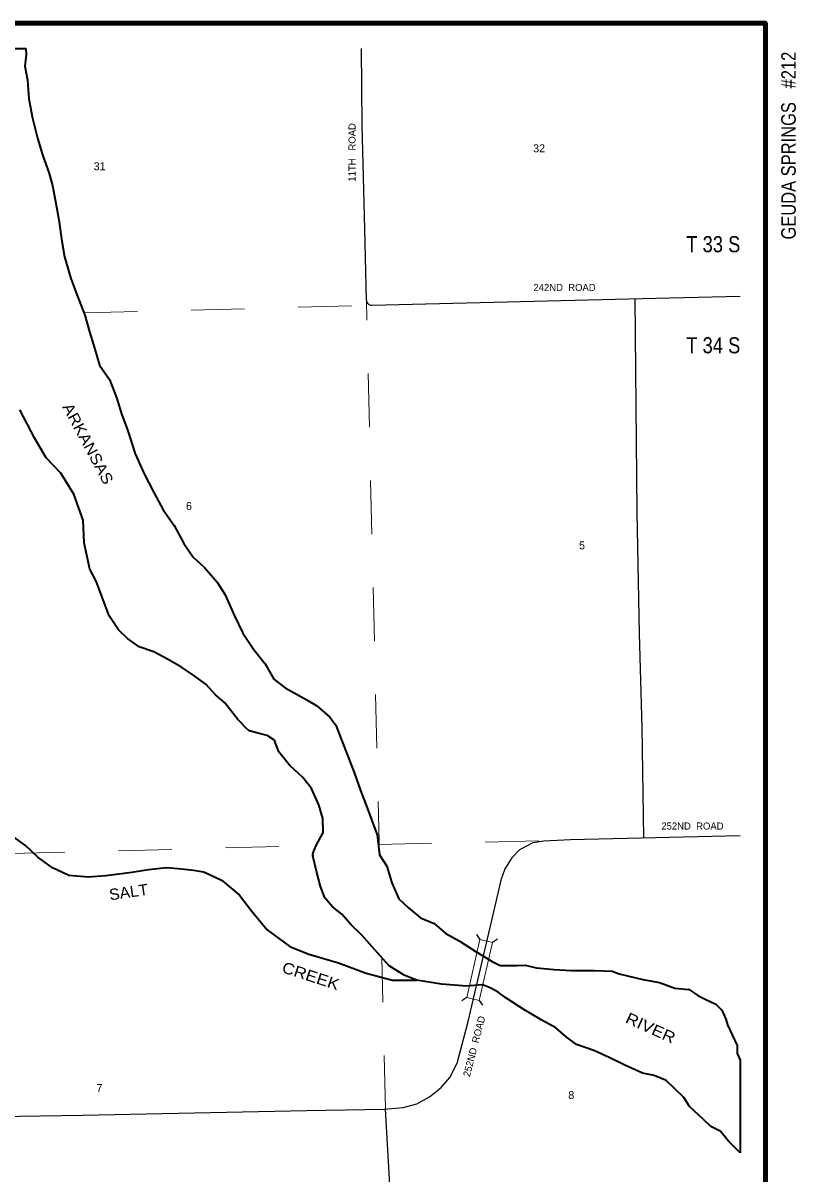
# Model space of a CAD drawing. Extents: x 410.7 to 415.18, y 2550.91 to 2554.85.
# Drawn here: x 413.193 to 414.638, y 2552.699 to 2554.85 of the extents above; entities that cross this region are included whole.
import ezdxf
from ezdxf.enums import TextEntityAlignment as Align

# ---------------------------------------------------------------- set-up
doc = ezdxf.new("R2010")
doc.units = 0
doc.header["$LTSCALE"] = 0.006
doc.linetypes.add('MEDIUM_DASHED', pattern=[4.5, 3, -1.5])
for name, color, linetype, lineweight in [('14', 7, 'Continuous', 25), ('15', 7, 'MEDIUM_DASHED', 13), ('21', 7, 'Continuous', 25), ('25', 7, 'Continuous', 35), ('48', 7, 'Continuous', 106)]:
    doc.layers.add(name, color=color, linetype=linetype, lineweight=lineweight)
for name, color, linetype in [('29', 7, 'Continuous'), ('45', 7, 'Continuous'), ('46', 7, 'Continuous'), ('49', 7, 'Continuous')]:
    doc.layers.add(name, color=color, linetype=linetype)

msp = doc.modelspace()

# ---------------------------------------------------------------- linework, layer by layer
at = {"layer": '14'}
for points in [[(413.835038, 2554.331439), (413.832008, 2554.464205), (413.826894, 2554.658902), (413.826136, 2554.802273)], [(413.844886, 2554.322159), (414.375568, 2554.335417), (414.533333, 2554.339015)], [(414.336364, 2554.33447), (414.340341, 2553.934848), (414.344508, 2553.708902), (414.349621, 2553.533333), (414.352841, 2553.327273)], [(412.988447, 2552.803598), (413.304545, 2552.808523), (413.723106, 2552.817424), (413.867992, 2552.819886), (413.903409, 2552.823295), (413.928977, 2552.829924), (413.95303, 2552.842992), (413.974432, 2552.860417), (413.990909, 2552.879356), (414.004735, 2552.905682), (414.025379, 2552.984091), (414.077273, 2553.207576), (414.087311, 2553.250568), (414.093939, 2553.267803), (414.107955, 2553.290909), (414.12197, 2553.304924), (414.14678, 2553.318182), (414.166477, 2553.321402), (414.216667, 2553.323864), (414.533333, 2553.331439)], [(413.918371, 2551.014394), (413.909848, 2551.316288), (413.904735, 2551.816288), (413.903977, 2551.904924), (413.900568, 2552.136364), (413.899242, 2552.319886), (413.870455, 2552.820076)]]:
    msp.add_lwpolyline(points, dxfattribs=at)
msp.add_arc((413.844562, 2554.331612), 0.00947, 181.33881, 271.4305, dxfattribs=at)
at = {"layer": '15'}
for p, q in [((413.307576, 2554.307765), (413.844886, 2554.322159)), ((413.85928, 2553.294886), (413.835038, 2554.331439)), ((413.171591, 2553.297917), (413.741288, 2553.312311)), ((413.857008, 2553.314773), (414.166477, 2553.321402)), ((413.870455, 2552.820076), (413.863826, 2553.10322))]:
    msp.add_line(p, q, dxfattribs=at)
at = {"layer": '21'}
for p, q in [((414.04072, 2553.146212), (414.04697, 2553.136932)), ((414.079924, 2553.137689), (414.070644, 2553.131439)), ((414.022538, 2553.028598), (414.013068, 2553.022538)), ((414.045833, 2553.023295), (414.052083, 2553.014015))]:
    msp.add_line(p, q, dxfattribs=at)
at = {"layer": '21', "lineweight": 13}
msp.add_line((414.070644, 2553.131439), (414.045833, 2553.023295), dxfattribs=at)
msp.add_lwpolyline([(414.045833, 2553.023295), (414.022538, 2553.028598), (414.04697, 2553.136932), (414.070644, 2553.131439)], dxfattribs=at)
at = {"layer": '25'}
for p, q in [((413.661932, 2553.510038), (413.651515, 2553.517235)), ((413.885606, 2553.060985), (413.928788, 2553.060985))]:
    msp.add_line(p, q, dxfattribs=at)
for points in [[(413.075379, 2554.802273), (413.198485, 2554.802273)], [(413.198485, 2554.802273), (413.199242, 2554.789962), (413.19678, 2554.769129), (413.201705, 2554.742992), (413.204167, 2554.708144), (413.211364, 2554.67178), (413.220265, 2554.63447), (413.230114, 2554.601136), (413.241477, 2554.570265), (413.248674, 2554.546023), (413.254356, 2554.515909), (413.260038, 2554.481818), (413.26572, 2554.442235), (413.270644, 2554.412879), (413.282765, 2554.372348), (413.294129, 2554.342235), (413.308712, 2554.303409), (413.317614, 2554.272538), (413.327462, 2554.240152), (413.336364, 2554.210038), (413.354924, 2554.183333), (413.367992, 2554.15), (413.377652, 2554.119318), (413.389015, 2554.087689), (413.402841, 2554.044697), (413.419886, 2554.007386), (413.437689, 2553.972348), (413.455492, 2553.939962), (413.475758, 2553.910795), (413.493561, 2553.876705), (413.511364, 2553.851515), (413.532576, 2553.832197), (413.556061, 2553.804545), (413.571402, 2553.781061), (413.587689, 2553.742992), (413.603977, 2553.709659), (413.624242, 2553.679735), (413.646023, 2553.652083), (413.662311, 2553.623674), (413.683333, 2553.607576), (413.722159, 2553.585606), (413.742424, 2553.573485), (413.766856, 2553.552273), (413.77803, 2553.537689), (413.787121, 2553.513258), (413.8, 2553.479356), (413.812121, 2553.449242), (413.824242, 2553.415152), (413.836553, 2553.382765), (413.845455, 2553.35928), (413.855114, 2553.332386), (413.85928, 2553.295076), (413.872917, 2553.273864), (413.882765, 2553.243182), (413.895644, 2553.213068), (413.913447, 2553.196023), (413.936174, 2553.177462), (413.961364, 2553.166856), (413.983333, 2553.148295), (414.008333, 2553.13447), (414.038447, 2553.114962), (414.070076, 2553.096212), (414.083902, 2553.089015)], [(413.613636, 2553.528788), (413.594697, 2553.547917), (413.570265, 2553.579545), (413.55322, 2553.594129), (413.534659, 2553.614394), (413.510985, 2553.631439), (413.489205, 2553.646023), (413.463258, 2553.660606), (413.438068, 2553.674432), (413.410606, 2553.684091), (413.388636, 2553.699432), (413.371591, 2553.71572), (413.354545, 2553.741667), (413.343182, 2553.77178), (413.330303, 2553.806629), (413.318182, 2553.829356), (413.307765, 2553.87822), (413.306061, 2553.920455), (413.288258, 2553.969129), (413.264015, 2554.008144), (413.236364, 2554.037311), (413.215341, 2554.072917), (413.187689, 2554.126515)], [(413.649432, 2553.518182), (413.63447, 2553.52197), (413.616477, 2553.527083)], [(413.754356, 2553.338826), (413.753598, 2553.362879), (413.746212, 2553.388826), (413.732386, 2553.418939), (413.716288, 2553.439962), (413.691098, 2553.462689), (413.671591, 2553.487879), (413.664205, 2553.507008)], [(413.277462, 2553.257386), (413.248674, 2553.270644), (413.221023, 2553.290909), (413.198295, 2553.312879), (413.173295, 2553.330682), (413.146402, 2553.351705), (413.127841, 2553.370455), (413.104924, 2553.386364)], [(413.734848, 2553.297538), (413.741288, 2553.312689), (413.753598, 2553.335417)], [(414.050947, 2553.052083), (414.022538, 2553.049811), (413.975568, 2553.053788), (413.928598, 2553.061174), (413.905871, 2553.070076), (413.877462, 2553.087879), (413.850758, 2553.117803), (413.825568, 2553.145455), (413.805303, 2553.16572), (413.789205, 2553.18447), (413.771402, 2553.198106), (413.757576, 2553.215152), (413.749432, 2553.236364), (413.742045, 2553.264773), (413.734659, 2553.293371)], [(413.461174, 2553.270644), (413.427652, 2553.267424), (413.39697, 2553.2625), (413.348295, 2553.256061), (413.315152, 2553.253598), (413.279735, 2553.256818)], [(413.530682, 2553.262689), (413.512121, 2553.26572), (413.489394, 2553.268182), (413.462311, 2553.270644)], [(413.567045, 2553.246023), (413.550189, 2553.254356), (413.532197, 2553.262121)], [(413.567045, 2553.246023), (413.597917, 2553.220076), (413.620455, 2553.19072), (413.649621, 2553.155114), (413.691856, 2553.124242), (413.727462, 2553.109659), (413.782576, 2553.093371), (413.83447, 2553.074053), (413.883902, 2553.061174)], [(414.087121, 2553.088258), (414.117045, 2553.088258), (414.131629, 2553.089015), (414.152652, 2553.084091), (414.185985, 2553.080871), (414.217614, 2553.079356), (414.261364, 2553.079356), (414.294508, 2553.077652), (414.307008, 2553.072917), (414.351515, 2553.062311), (414.382386, 2553.056629), (414.411553, 2553.046023), (414.436553, 2553.04375)], [(414.349621, 2552.887879), (414.317803, 2552.902083), (414.288636, 2552.916667), (414.260227, 2552.929735), (414.227841, 2552.941098), (414.208333, 2552.954924), (414.189015, 2552.97197), (414.163068, 2552.986553), (414.128977, 2553.006061), (414.095644, 2553.027841), (414.081061, 2553.038447), (414.066288, 2553.046591), (414.053977, 2553.051515)], [(414.439773, 2553.042614), (414.454545, 2553.032386), (414.469129, 2553.025), (414.487879, 2553.016098), (414.499242, 2553.004735), (414.506439, 2552.988447), (414.509848, 2552.977462), (414.51875, 2552.958902), (414.527652, 2552.938636), (414.527652, 2552.925379)], [(414.52822, 2552.922727), (414.533333, 2552.911364), (414.533333, 2552.738258)], [(414.39375, 2552.874242), (414.372917, 2552.882765), (414.350947, 2552.8875)], [(414.438826, 2552.825189), (414.42803, 2552.842045), (414.410227, 2552.859091), (414.395833, 2552.872917)], [(414.495833, 2552.778788), (414.478409, 2552.787879), (414.464773, 2552.800947), (414.438826, 2552.825189)], [(414.533333, 2552.738258), (414.511742, 2552.760417), (414.497917, 2552.777083)]]:
    msp.add_lwpolyline(points, dxfattribs=at)
for centre, start, end in [((413.618412, 2553.533477), 224.98085, 253.72949), ((413.64782, 2553.511716), 55.47361, 75.95474), ((413.65811, 2553.504637), 21.02469, 55.47361), ((413.747668, 2553.338529), 331.94341, 1.78871), ((413.741021, 2553.29501), 156.75078, 194.73413), ((413.461803, 2553.263986), 84.95419, 95.44395), ((413.529597, 2553.256127), 66.48741, 80.53147), ((413.280312, 2553.263354), 245.30861, 264.91702), ((414.087071, 2553.09482), 242.22567, 270), ((414.087071, 2553.09482), 242.22567, 270), ((413.885622, 2553.067627), 255.52043, 270), ((414.051546, 2553.04545), 67.60639, 94.63854), ((414.436006, 2553.037217), 54.98999, 84.80211), ((414.53422, 2552.925401), 180, 204.60906), ((414.352344, 2552.893894), 245.75792, 257.8974), ((414.391192, 2552.868102), 46.52903, 67.82027), ((414.492849, 2552.772923), 39.27063, 62.43147)]:
    msp.add_arc(centre, 0.006629, start, end, dxfattribs=at)
at = {"layer": '48'}
msp.add_lwpolyline([(410.698106, 2550.967045), (410.698106, 2554.849621), (414.580682, 2554.849621), (414.580682, 2550.967045)], close=True, dxfattribs=at)

# ---------------------------------------------------------------- texts
at = {"layer": '29'}
for s, rotation, width, p in [('ARKANSAS', 298.208, 1.1, (413.305662, 2554.058711)), ('SALT', 8.271, 1.05, (413.392251, 2553.215382)), ('CREEK', 341.918, 1.15, (413.727828, 2553.059131)), ('RIVER', 335.689, 1.15, (414.36181, 2552.962354))]:
    msp.add_text(s, height=0.02083, rotation=rotation, dxfattribs=dict(at, width=width)).set_placement(p, align=Align.CENTER)
at = {"layer": '45'}
for s, p in [('32', (414.157765, 2554.607955)), ('31', (413.336458, 2554.574432)), ('6', (413.503409, 2553.939583)), ('5', (414.237879, 2553.866098)), ('7', (413.336174, 2552.852083)), ('8', (414.217803, 2552.838826))]:
    msp.add_text(s, height=0.01496, dxfattribs=at).set_placement(p, align=Align.CENTER)
at = {"layer": '46', "width": 0.85}
for s, p in [('T 33 S', (414.483239, 2554.421212)), ('T 34 S', (414.483239, 2554.232386))]:
    msp.add_text(s, height=0.03011, dxfattribs=at).set_placement(p, align=Align.CENTER)
at = {"layer": '48', "width": 0.85}
msp.add_text('GEUDA SPRINGS   #212', height=0.0271, rotation=90, dxfattribs=at).set_placement((414.637311, 2554.620549), align=Align.CENTER)
at = {"layer": '49'}
for s, rotation, p in [('11TH   ROAD', 90, (413.814773, 2554.60786)), ('252ND  ROAD', 75.475, (414.042779, 2552.935743))]:
    msp.add_text(s, height=0.01326, rotation=rotation, dxfattribs=at).set_placement(p, align=Align.CENTER)
for s, p in [('242ND  ROAD', (414.205208, 2554.348864)), ('252ND  ROAD', (414.444223, 2553.342424))]:
    msp.add_text(s, height=0.01326, dxfattribs=at).set_placement(p, align=Align.CENTER)

doc.saveas('drawing.dxf')
